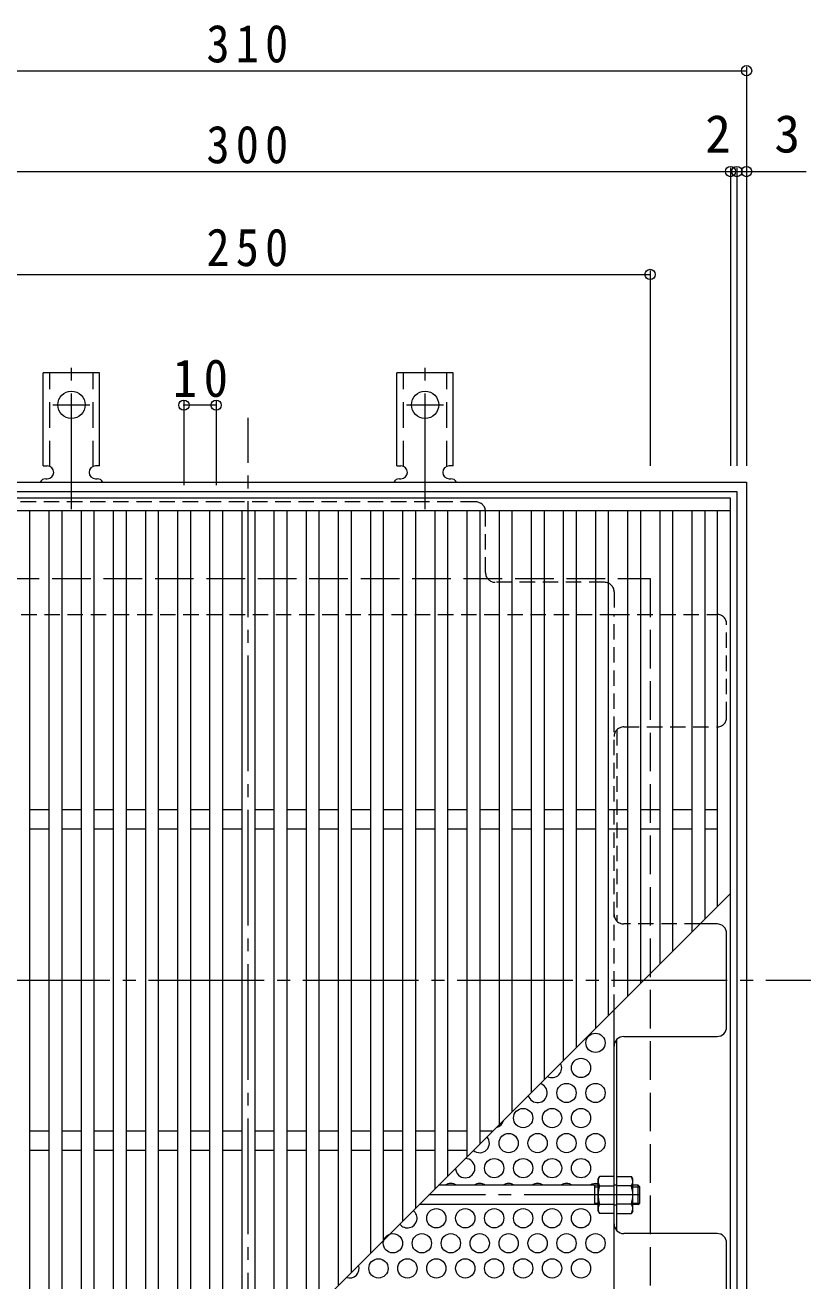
# Model space of a CAD drawing. Units: millimetres at full size, sheet at 1:4. Extents: x -822 to 951, y -780 to 740.
# Drawn here: x -564.1 to -319.7, y 349.6 to 740.3 of the extents above; entities that cross this region are included whole.
import ezdxf
from ezdxf.enums import TextEntityAlignment as Align

# ---------------------------------------------------------------- set-up
doc = ezdxf.new("R2010")
doc.units = ezdxf.units.MM
doc.header["$LTSCALE"] = 4
doc.header["$PDMODE"] = 32
doc.header["$PDSIZE"] = 3.2
for name, pattern in [('CHAIN2', [12, 9, -1, 1, -1]), ('DASHED1', [1.8, 1.2, -0.6]), ('DASHED2', [3, 2, -1]), ('DASHED3', [4, 3, -1])]:
    doc.linetypes.add(name, pattern=pattern)
for name, color, linetype, lineweight in [('A-1_躯体', 2, 'Continuous', 9), ('A-2_仕上', 3, 'Continuous', 9), ('A-4_その他', 7, 'Continuous', 9), ('A-6_寸法', 2, 'Continuous', 9), ('A-7_ハッチ', 2, 'Continuous', 9), ('A-A_ﾊｯﾁ-ﾜｸ', 3, 'Continuous', 9), ('A-B_ﾊｯﾁ', 2, 'Continuous', 9)]:
    doc.layers.add(name, color=color, linetype=linetype, lineweight=lineweight)
doc.styles.add('ＭＳ ゴシック', font='')
doc.styles.get('ＭＳ ゴシック').set_extended_font_data('MS Gothic')

msp = doc.modelspace()

# ---------------------------------------------------------------- linework, layer by layer
at = {"layer": 'A-1_躯体'}
for p, q in [((-339.713, 598.162), (-339.713, 288.162)), ((-342.713, 595.162), (-342.713, 291.162))]:
    msp.add_line(p, q, dxfattribs=at)
at = {"layer": 'A-1_躯体', "linetype": 'DASHED3'}
msp.add_line((-369.713, 568.162), (-369.713, 318.162), dxfattribs=at)
at = {"layer": 'A-1_躯体'}
for points in [[(-649.713, 288.162), (-649.713, 598.162), (-339.713, 598.162)], [(-646.713, 291.162), (-646.713, 595.162), (-342.713, 595.162)]]:
    msp.add_lwpolyline(points, dxfattribs=at)
at = {"layer": 'A-1_躯体', "linetype": 'DASHED3'}
msp.add_lwpolyline([(-619.713, 318.162), (-619.713, 568.162), (-369.713, 568.162)], dxfattribs=at)
at = {"layer": 'A-2_仕上'}
for p, q in [((-344.713, 589.162), (-644.713, 589.162)), ((-562.713, 589.162), (-562.713, 297.162)), ((-556.713, 589.162), (-556.713, 297.162)), ((-552.713, 589.162), (-552.713, 297.162)), ((-546.713, 589.162), (-546.713, 297.162)), ((-542.713, 589.162), (-542.713, 297.162)), ((-536.713, 589.162), (-536.713, 297.162)), ((-532.713, 589.162), (-532.713, 297.162)), ((-526.713, 589.162), (-526.713, 297.162)), ((-522.713, 589.162), (-522.713, 297.162)), ((-516.713, 589.162), (-516.713, 298.162)), ((-512.713, 589.162), (-512.713, 302.162)), ((-506.713, 589.162), (-506.713, 308.162)), ((-502.713, 589.162), (-502.713, 312.162)), ((-496.713, 589.162), (-496.713, 318.162)), ((-492.713, 589.162), (-492.713, 322.162)), ((-486.713, 589.162), (-486.713, 328.162)), ((-482.713, 589.162), (-482.713, 332.162)), ((-476.713, 589.162), (-476.713, 338.162)), ((-472.713, 589.162), (-472.713, 342.162)), ((-466.713, 589.162), (-466.713, 348.162)), ((-462.713, 589.162), (-462.713, 352.162)), ((-456.713, 589.162), (-456.713, 358.162)), ((-452.713, 589.162), (-452.713, 362.162)), ((-446.713, 589.162), (-446.713, 368.162)), ((-442.713, 589.162), (-442.713, 372.162)), ((-436.713, 589.162), (-436.713, 378.162)), ((-432.713, 589.162), (-432.713, 382.162)), ((-426.713, 589.162), (-426.713, 388.162)), ((-422.713, 589.162), (-422.713, 392.162)), ((-416.713, 589.162), (-416.713, 398.162)), ((-412.713, 589.162), (-412.713, 402.162)), ((-406.713, 589.162), (-406.713, 408.162)), ((-402.713, 589.162), (-402.713, 412.162)), ((-396.713, 589.162), (-396.713, 418.162)), ((-392.713, 589.162), (-392.713, 422.162)), ((-386.713, 589.162), (-386.713, 428.162)), ((-382.713, 589.162), (-382.713, 432.162)), ((-376.713, 589.162), (-376.713, 438.162)), ((-372.713, 589.162), (-372.713, 442.162)), ((-366.713, 589.162), (-366.713, 448.162)), ((-362.713, 589.162), (-362.713, 452.162)), ((-356.713, 589.162), (-356.713, 458.162)), ((-352.713, 589.162), (-352.713, 462.162)), ((-348.713, 466.162), (-348.713, 589.162)), ((-556.713, 496.162), (-562.713, 496.162)), ((-546.713, 496.162), (-552.713, 496.162)), ((-536.713, 496.162), (-542.713, 496.162)), ((-526.713, 496.162), (-532.713, 496.162)), ((-516.713, 496.162), (-522.713, 496.162)), ((-506.713, 496.162), (-512.713, 496.162)), ((-496.713, 496.162), (-502.713, 496.162)), ((-486.713, 496.162), (-492.713, 496.162)), ((-476.713, 496.162), (-482.713, 496.162)), ((-466.713, 496.162), (-472.713, 496.162)), ((-456.713, 496.162), (-462.713, 496.162)), ((-446.713, 496.162), (-452.713, 496.162)), ((-436.713, 496.162), (-442.713, 496.162)), ((-426.713, 496.162), (-432.713, 496.162)), ((-416.713, 496.162), (-422.713, 496.162)), ((-406.713, 496.162), (-412.713, 496.162)), ((-396.713, 496.162), (-402.713, 496.162)), ((-386.713, 496.162), (-392.713, 496.162)), ((-376.713, 496.162), (-382.713, 496.162)), ((-366.713, 496.162), (-372.713, 496.162)), ((-356.713, 496.162), (-362.713, 496.162)), ((-348.713, 496.162), (-352.713, 496.162)), ((-556.713, 490.162), (-562.713, 490.162)), ((-546.713, 490.162), (-552.713, 490.162)), ((-536.713, 490.162), (-542.713, 490.162)), ((-526.713, 490.162), (-532.713, 490.162)), ((-516.713, 490.162), (-522.713, 490.162)), ((-506.713, 490.162), (-512.713, 490.162)), ((-496.713, 490.162), (-502.713, 490.162)), ((-486.713, 490.162), (-492.713, 490.162)), ((-476.713, 490.162), (-482.713, 490.162)), ((-466.713, 490.162), (-472.713, 490.162)), ((-456.713, 490.162), (-462.713, 490.162)), ((-446.713, 490.162), (-452.713, 490.162)), ((-436.713, 490.162), (-442.713, 490.162)), ((-426.713, 490.162), (-432.713, 490.162)), ((-416.713, 490.162), (-422.713, 490.162)), ((-406.713, 490.162), (-412.713, 490.162)), ((-396.713, 490.162), (-402.713, 490.162)), ((-386.713, 490.162), (-392.713, 490.162)), ((-376.713, 490.162), (-382.713, 490.162)), ((-366.713, 490.162), (-372.713, 490.162)), ((-356.713, 490.162), (-362.713, 490.162)), ((-348.713, 490.162), (-352.713, 490.162)), ((-344.713, 470.162), (-521.713, 293.162)), ((-556.713, 396.162), (-562.713, 396.162)), ((-546.713, 396.162), (-552.713, 396.162)), ((-536.713, 396.162), (-542.713, 396.162)), ((-526.713, 396.162), (-532.713, 396.162)), ((-516.713, 396.162), (-522.713, 396.162)), ((-506.713, 396.162), (-512.713, 396.162)), ((-496.713, 396.162), (-502.713, 396.162)), ((-486.713, 396.162), (-492.713, 396.162)), ((-476.713, 396.162), (-482.713, 396.162)), ((-466.713, 396.162), (-472.713, 396.162)), ((-456.713, 396.162), (-462.713, 396.162)), ((-446.713, 396.162), (-452.713, 396.162)), ((-436.713, 396.162), (-442.713, 396.162)), ((-426.713, 396.162), (-432.713, 396.162)), ((-418.713, 396.162), (-422.713, 396.162)), ((-556.713, 390.162), (-562.713, 390.162)), ((-546.713, 390.162), (-552.713, 390.162)), ((-536.713, 390.162), (-542.713, 390.162)), ((-526.713, 390.162), (-532.713, 390.162)), ((-516.713, 390.162), (-522.713, 390.162)), ((-506.713, 390.162), (-512.713, 390.162)), ((-496.713, 390.162), (-502.713, 390.162)), ((-486.713, 390.162), (-492.713, 390.162)), ((-476.713, 390.162), (-482.713, 390.162)), ((-466.713, 390.162), (-472.713, 390.162)), ((-456.713, 390.162), (-462.713, 390.162)), ((-446.713, 390.162), (-452.713, 390.162)), ((-436.713, 390.162), (-442.713, 390.162)), ((-426.713, 390.162), (-432.713, 390.162))]:
    msp.add_line(p, q, dxfattribs=at)
msp.add_lwpolyline([(-344.713, 293.162), (-344.713, 593.162), (-644.713, 593.162)], dxfattribs=at)
at = {"layer": 'A-4_その他'}
for p, q in [((-339.713, 727.325), (-339.713, 603.162)), ((-649.713, 726.125), (-339.713, 726.125)), ((-344.713, 695.937), (-344.713, 603.162)), ((-342.713, 695.937), (-342.713, 603.162)), ((-644.713, 694.737), (-344.713, 694.737)), ((-344.713, 694.737), (-342.713, 694.737)), ((-342.713, 694.737), (-321.196, 694.737)), ((-619.713, 662.741), (-369.713, 662.741)), ((-369.713, 663.941), (-369.713, 603.162)), ((-514.713, 623.268), (-514.713, 597.162)), ((-504.713, 622.068), (-514.713, 622.068)), ((-504.713, 623.268), (-504.713, 597.162))]:
    msp.add_line(p, q, dxfattribs=at)
for p in [(-339.713, 726.125), (-344.713, 694.737), (-342.713, 694.737), (-339.713, 694.737), (-369.713, 662.741), (-514.713, 622.068), (-504.713, 622.068)]:
    msp.add_point(p, dxfattribs=at)
at = {"layer": 'A-6_寸法'}
for centre in [(-386.713, 423.677), (-391.213, 415.882), (-395.713, 408.088), (-386.713, 408.088), (-409.213, 400.294), (-400.213, 400.294), (-391.213, 400.294), (-413.713, 392.5), (-404.713, 392.5), (-395.713, 392.5), (-386.713, 392.5), (-418.213, 384.705), (-409.213, 384.705), (-400.213, 384.705), (-391.213, 384.705), (-436.213, 369.117), (-427.213, 369.117), (-418.213, 369.117), (-409.213, 369.117), (-400.213, 369.117), (-391.213, 369.117), (-449.713, 361.323), (-440.713, 361.323), (-431.713, 361.323), (-422.713, 361.323), (-413.713, 361.323), (-404.713, 361.323), (-395.713, 361.323), (-386.713, 361.323), (-454.213, 353.528), (-445.213, 353.528), (-436.213, 353.528), (-427.213, 353.528), (-418.213, 353.528), (-409.213, 353.528), (-400.213, 353.528), (-391.213, 353.528)]:
    msp.add_circle(centre, 3, dxfattribs=at)
for centre, start, end in [((-400.213, 415.882), 241.71254, 28.28746), ((-404.713, 408.088), 195.73255, 74.26745), ((-418.213, 400.294), 283.86776, 346.13224), ((-422.713, 392.5), 229.56093, 40.43907), ((-427.213, 384.705), 180.81815, 89.18185), ((-431.713, 376.911), 54.66817, 125.33183), ((-422.713, 376.911), 54.66817, 125.33183), ((-413.713, 376.911), 54.66817, 125.33183), ((-404.713, 376.911), 54.66817, 125.33183), ((-395.713, 376.911), 54.66817, 125.33183), ((-386.713, 376.911), 74.53399, 125.33183), ((-445.213, 369.117), 217.61523, 52.38477), ((-463.213, 353.528), 251.09585, 18.90415)]:
    msp.add_arc(centre, 3, start, end, dxfattribs=at)
at = {"layer": 'A-7_ハッチ', "linetype": 'CHAIN2'}
for p, q in [((-494.713, 268.162), (-494.713, 618.162)), ((-669.713, 443.162), (-319.713, 443.162))]:
    msp.add_line(p, q, dxfattribs=at)
at = {"layer": 'A-7_ハッチ', "linetype": 'DASHED1'}
for p, q in [((-423.914, 591.966), (-565.512, 591.966)), ((-420.914, 569.966), (-420.914, 588.966)), ((-383.913, 566.966), (-417.914, 566.966)), ((-380.913, 563.966), (-380.913, 556.966)), ((-608.513, 556.966), (-380.913, 556.966)), ((-380.913, 556.966), (-348.91, 556.966)), ((-380.913, 433.962), (-380.913, 556.966)), ((-345.91, 524.965), (-345.91, 553.966)), ((-380.113, 521.009), (-380.113, 461.623)), ((-377.913, 521.965), (-348.91, 521.965)), ((-354.213, 460.663), (-377.913, 460.663)), ((-380.113, 379.359), (-380.913, 379.359)), ((-380.113, 373.159), (-380.913, 373.159))]:
    msp.add_line(p, q, dxfattribs=at)
at = {"layer": 'A-7_ハッチ'}
for p, q in [((-348.91, 460.663), (-354.213, 460.663)), ((-345.91, 428.662), (-345.91, 457.663)), ((-380.913, 322.359), (-380.913, 433.962)), ((-380.113, 365.32), (-380.113, 424.701)), ((-380.113, 365.32), (-380.113, 424.701)), ((-377.913, 425.662), (-348.91, 425.662)), ((-348.91, 364.36), (-377.913, 364.36)), ((-345.91, 332.359), (-345.91, 361.36))]:
    msp.add_line(p, q, dxfattribs=at)
at = {"layer": 'A-7_ハッチ', "linetype": 'DASHED1'}
for centre, start, end in [((-423.914, 588.966), 0, 90), ((-417.914, 569.966), 180, 270), ((-383.913, 563.966), 0, 90), ((-348.91, 553.966), 0, 90), ((-348.91, 524.965), 270, 0), ((-377.913, 518.965), 90, 180), ((-377.913, 463.663), 180, 270)]:
    msp.add_arc(centre, 3, start, end, dxfattribs=at)
at = {"layer": 'A-7_ハッチ'}
for centre, start, end in [((-348.91, 457.663), 0, 90), ((-348.91, 428.662), 270, 0), ((-377.913, 422.662), 90, 180), ((-377.913, 367.36), 180, 270), ((-348.91, 361.36), 0, 90)]:
    msp.add_arc(centre, 3, start, end, dxfattribs=at)
at = {"layer": 'A-A_ﾊｯﾁ-ﾜｸ', "color": 7, "linetype": 'CHAIN2'}
for p, q in [((-549.713, 589.694), (-549.713, 637.095)), ((-439.713, 589.694), (-439.713, 637.095)), ((-555.489, 622.162), (-543.937, 622.162)), ((-445.489, 622.162), (-433.937, 622.162))]:
    msp.add_line(p, q, dxfattribs=at)
at = {"layer": 'A-A_ﾊｯﾁ-ﾜｸ'}
for p, q in [((-558.463, 603.162), (-558.463, 632.162)), ((-540.963, 632.162), (-558.463, 632.162)), ((-540.963, 603.162), (-540.963, 632.162)), ((-448.463, 603.162), (-448.463, 632.162)), ((-430.963, 632.162), (-448.463, 632.162)), ((-430.963, 603.162), (-430.963, 632.162)), ((-558.463, 603.162), (-557.213, 603.162)), ((-540.963, 603.162), (-542.213, 603.162)), ((-448.463, 603.162), (-447.213, 603.162)), ((-430.963, 603.162), (-432.213, 603.162)), ((-557.713, 599.162), (-557.213, 599.162)), ((-542.218, 599.162), (-541.704, 599.162)), ((-447.713, 599.162), (-447.213, 599.162)), ((-432.218, 599.162), (-431.704, 599.162))]:
    msp.add_line(p, q, dxfattribs=at)
at = {"layer": 'A-A_ﾊｯﾁ-ﾜｸ', "linetype": 'DASHED2'}
for p, q in [((-556.463, 603.016), (-556.463, 632.162)), ((-542.963, 603.016), (-542.963, 632.162)), ((-446.463, 603.016), (-446.463, 632.162)), ((-432.963, 603.016), (-432.963, 632.162))]:
    msp.add_line(p, q, dxfattribs=at)
at = {"layer": 'A-A_ﾊｯﾁ-ﾜｸ'}
for centre in [(-549.713, 622.162), (-439.713, 622.162)]:
    msp.add_circle(centre, 4.25, dxfattribs=at)
for centre, start, end in [((-557.213, 601.162), 270, 90), ((-542.213, 601.162), 90, 269.86671), ((-447.213, 601.162), 270, 90), ((-432.213, 601.162), 90, 269.86671), ((-557.713, 597.162), 90.27597, 150.00049), ((-541.713, 597.162), 29.99928, 89.75838), ((-447.713, 597.162), 90.27597, 150.00049), ((-431.713, 597.162), 29.99928, 89.75838)]:
    msp.add_arc(centre, 2, start, end, dxfattribs=at)
at = {"layer": 'A-B_ﾊｯﾁ', "color": 3}
for p, q in [((-385.913, 379.359), (-435.517, 379.359)), ((-386.913, 373.359), (-386.913, 379.359)), ((-373.413, 379.359), (-375.113, 379.359)), ((-373.413, 373.359), (-373.413, 379.359)), ((-373.413, 379.359), (-372.913, 378.859)), ((-386.913, 378.859), (-385.913, 378.859)), ((-375.113, 378.859), (-372.913, 378.859)), ((-372.913, 373.859), (-372.913, 378.859)), ((-385.913, 373.359), (-441.517, 373.359)), ((-386.913, 373.859), (-385.913, 373.859)), ((-375.113, 373.859), (-372.913, 373.859)), ((-373.413, 373.359), (-375.113, 373.359)), ((-373.413, 373.359), (-372.913, 373.859))]:
    msp.add_line(p, q, dxfattribs=at)
at = {"layer": 'A-B_ﾊｯﾁ'}
for p, q in [((-385.48, 379.222), (-380.913, 379.222)), ((-380.113, 370.609), (-380.113, 382.109)), ((-380.113, 382.109), (-375.546, 382.109)), ((-375.546, 379.222), (-380.113, 379.222)), ((-375.113, 381.359), (-375.546, 382.109)), ((-375.113, 371.359), (-375.113, 381.359)), ((-385.913, 371.359), (-385.48, 370.609)), ((-385.48, 373.495), (-380.913, 373.495)), ((-375.546, 373.495), (-380.113, 373.495)), ((-375.113, 371.359), (-375.546, 370.609)), ((-380.913, 370.609), (-385.48, 370.609)), ((-380.113, 370.609), (-375.546, 370.609))]:
    msp.add_line(p, q, dxfattribs=at)
at = {"layer": 'A-B_ﾊｯﾁ', "color": 3, "linetype": 'CHAIN2'}
msp.add_line((-372.913, 376.359), (-438.517, 376.359), dxfattribs=at)
at = {"layer": 'A-B_ﾊｯﾁ'}
for points in [[(-385.913, 371.359), (-385.913, 381.359), (-385.48, 382.109)], [(-380.913, 370.609), (-380.913, 382.109), (-385.48, 382.109)]]:
    msp.add_lwpolyline(points, dxfattribs=at)
for centre, radius, start, end in [((-382.631, 380.464), 3.29, 149.99998, 176.07924), ((-383.178, 380.699), 2.735, 180.2103, 212.68507), ((-376.23, 376.359), 9.683, 162.79973, 197.20026), ((-378.395, 380.464), 3.29, 3.92076, 30.00002), ((-377.848, 380.699), 2.735, 327.31493, 359.7897), ((-384.796, 376.359), 9.683, 342.79974, 17.20027), ((-383.178, 372.018), 2.735, 147.31491, 179.78969), ((-382.631, 372.253), 3.29, 183.92075, 210), ((-377.848, 372.018), 2.735, 0.21031, 32.68509), ((-378.395, 372.253), 3.29, 330, 356.07925)]:
    msp.add_arc(centre, radius, start, end, dxfattribs=at)

# ---------------------------------------------------------------- texts
at = {"layer": 'A-4_その他', "color": 2, "style": 'ＭＳ ゴシック'}
for s, p in [('2', (-352.576, 697.137)), ('3', (-331.057, 697.137))]:
    msp.add_text(s, height=11.73, dxfattribs=at).set_placement(p, align=Align.BOTTOM_LEFT)
at = {"layer": 'A-4_その他', "color": 2, "char_height": 11.73, "attachment_point": 7, "style": 'ＭＳ ゴシック'}
for s, insert in [('\\T1.27;\\W0.9;310', (-507.713, 728.525)), ('\\T1.27;\\W0.9;300', (-507.713, 697.137)), ('\\T1.27;\\W0.9;250', (-507.713, 665.141)), ('\\T1.27;\\W0.95;10', (-518.213, 624.468))]:
    msp.add_mtext(s, dxfattribs=dict(at, insert=insert))

doc.saveas('drawing.dxf')
